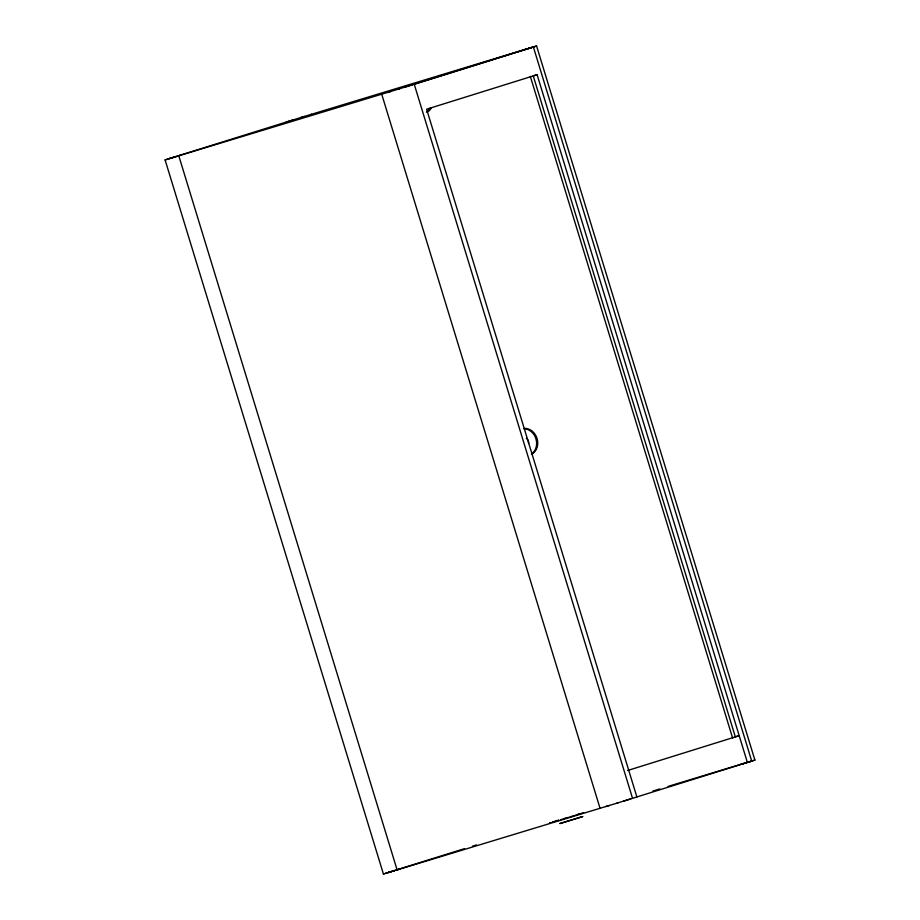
<?xml version="1.0" encoding="UTF-8"?>
<svg xmlns="http://www.w3.org/2000/svg" width="920" height="920" viewBox="0 0 920 920"><rect width="100%" height="100%" fill="white"/><g stroke="black" fill="none" stroke-linecap="round" stroke-linejoin="round"><path stroke-width="1.38" d="M399.464 869.17L383.41 874L165.094 159.907L289.846 120.945M627.268 799.952L754.906 760.092L536.59 46L414.23 84.237L632.546 798.341M383.41 874L384.353 873.689M172.707 157.527L169.556 158.539L176.272 156.549M385.503 873.321L387.09 872.827M391.034 871.631L387.883 872.631L394.599 870.642M747.776 762.312L750.444 761.461L742.888 763.715M408.952 85.859L532.116 47.368L524.572 49.611M747.385 762.473L537.107 74.715L426.615 109.227L636.881 796.984M627.555 770.523L739.197 735.689L735.333 736.862L533.255 75.888L537.107 74.715M388.459 872.401L464.565 848.631M472.477 846.193L476.548 844.916M555.484 821.18L552.195 822.204L558.67 820.329M578.231 814.315L580.072 813.74M286.292 122.026L294.078 119.634M405.375 86.963L412.493 84.778M623.702 801.056L630.821 798.882M291.364 120.451L311.638 114.229M398.613 89.044L408.1 86.146M556.554 820.847L558.693 820.192M575.403 815.223L583.591 812.705M616.94 803.137L626.417 800.239M300.966 117.495L304.485 116.426M399.774 88.699L387.458 92.471M566.053 818.087L568.721 817.27M570.055 816.856L574.057 815.637M618.091 802.803L605.774 806.564M311.052 114.425L524.71 49.553M391.092 91.344L178.79 155.802L397.106 869.906L609.419 805.437M653.028 790.993L659.87 788.911M668.092 786.416L743.026 763.646M564.282 818.581L567.077 817.731M560.981 819.628L564.707 818.489M522.353 50.289L536.59 46M181.148 155.066L165.094 159.907M740.669 764.382L754.906 760.092M533.393 47.023L751.72 761.116M530.322 76.383L732.688 738.288M381.719 94.208L600.047 808.312M429.479 108.376A10.499 9.085 72.7 0 1 426.385 112.159M431.158 107.858A10.499 9.085 72.7 0 1 428.053 111.642M523.618 428.685A13.765 11.914 72.7 0 1 535.946 438.84A13.765 11.914 72.7 0 1 531.392 454.123M526.32 438.322A4.669 4.036 72.7 0 1 528.574 443.52M524.733 428.341A13.765 11.914 72.7 0 1 537.061 438.495A13.765 11.914 72.7 0 1 532.507 453.778M550.137 822.848L549.424 823.089L550.125 822.894M559.935 823.526L582.647 816.592L559.935 823.526"/></g></svg>
